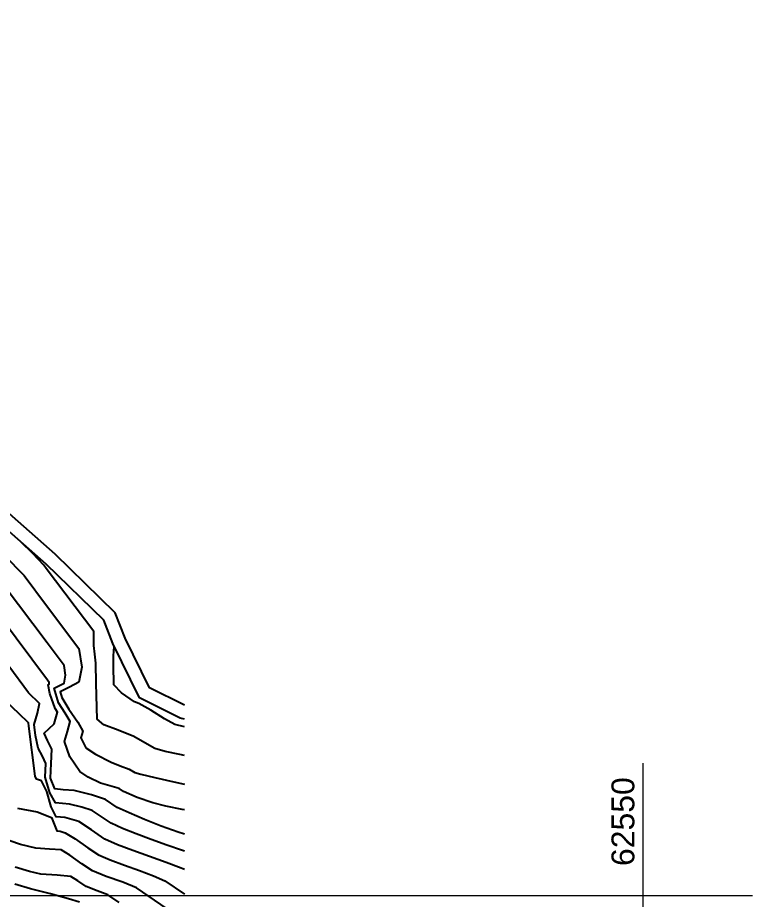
# Model space of a CAD drawing. Header units: metres. Extents: x 62264 to 62602, y 108404 to 109101.
# Drawn here: x 62513 to 62556.5, y 108649.8 to 108701.8 of the extents above; entities that cross this region are included whole.
import ezdxf
from ezdxf.enums import TextEntityAlignment as Align

# ---------------------------------------------------------------- set-up
doc = ezdxf.new("R2010")
doc.units = ezdxf.units.M
doc.header["$MEASUREMENT"] = 0
for name, color, linetype in [('coordinate', 2, 'Continuous'), ('curve livello 1m', 2, 'Continuous'), ('curve livello 5m', 7, 'Continuous'), ('Strade', 7, 'Continuous')]:
    doc.layers.add(name, color=color, linetype=linetype)
doc.styles.add('ARIAL', font='arial.ttf')

msp = doc.modelspace()

# ---------------------------------------------------------------- linework, layer by layer
at = {"layer": 'coordinate', "linetype": 'Continuous', "lineweight": 0}
for p, q in [((62550, 108657.803), (62550, 108403.974)), ((62340.187, 108650), (62556.466, 108650))]:
    msp.add_line(p, q, dxfattribs=at)
at = {"layer": 'curve livello 1m', "flags": 128}
for points in [[(62511.068, 108671.278), (62513.426, 108668.886), (62514.757, 108667.116), (62516.673, 108664.583), (62516.834, 108663.483), (62516.673, 108662.597), (62516.102, 108662.306), (62515.564, 108662.021), (62515.662, 108661.692), (62516.079, 108661.003), (62516.608, 108660.231), (62516.892, 108659.706), (62516.779, 108659.307), (62517.084, 108658.709), (62517.642, 108658.349), (62518.578, 108657.862), (62519.113, 108657.654), (62519.64, 108657.45), (62519.977, 108657.253), (62520.336, 108657.16), (62521.158, 108656.964), (62522.276, 108656.703), (62522.9, 108656.561)], [(62522.9, 108658.264), (62522.639, 108658.319), (62521.763, 108658.506), (62521.156, 108658.676), (62521.156, 108658.676), (62520.573, 108659.012), (62519.922, 108659.395), (62519.922, 108659.395), (62518.979, 108659.755), (62518.149, 108660.082), (62518.149, 108660.082), (62517.747, 108660.407), (62517.694, 108662.525), (62517.673, 108663.717), (62517.612, 108664.246), (62517.553, 108664.759), (62517.553, 108664.759), (62517.553, 108665.585), (62514.73, 108669.317), (62514.596, 108669.495), (62513.94, 108670.195), (62513.249, 108670.861)], [(62522.9, 108655.049), (62522.779, 108655.072), (62521.811, 108655.265), (62521.029, 108655.459), (62521.029, 108655.459), (62520.11, 108655.786), (62519.305, 108656.136), (62519.305, 108656.136), (62519.039, 108656.313), (62518.503, 108656.468), (62517.939, 108656.627), (62517.939, 108656.627), (62517.207, 108656.99), (62516.718, 108657.319), (62516.718, 108657.319), (62516.134, 108658.189), (62515.819, 108659.087), (62515.819, 108659.087), (62515.989, 108659.681), (62516.151, 108660.263), (62516.151, 108660.263), (62515.851, 108660.765), (62515.466, 108661.37), (62515.466, 108661.37), (62515.208, 108662.232), (62515.793, 108662.536), (62515.878, 108663.002), (62515.793, 108663.582), (62515.793, 108663.582), (62514.783, 108664.916), (62512.257, 108668.277)], [(62522.9, 108653.612), (62522.535, 108653.732), (62521.537, 108654.095), (62520.534, 108654.489), (62519.631, 108654.872), (62518.937, 108655.201), (62518.937, 108655.201), (62518.245, 108655.661), (62517.412, 108655.944), (62516.391, 108656.191), (62516.391, 108656.191), (62515.739, 108656.24), (62515.245, 108656.29), (62515.245, 108656.29), (62514.987, 108656.932), (62515.035, 108657.797), (62515.076, 108658.637), (62514.813, 108659.145), (62514.615, 108659.579), (62514.615, 108659.579), (62515.215, 108660.128), (62515.411, 108660.821), (62515.271, 108661.047), (62514.946, 108661.917), (62514.853, 108662.443), (62514.853, 108662.443), (62514.912, 108662.474), (62514.912, 108662.58), (62514.81, 108662.716), (62511.087, 108667.668)], [(62522.9, 108651.522), (62522.716, 108651.606), (62521.818, 108651.949), (62520.833, 108652.3), (62519.846, 108652.651), (62518.94, 108652.996), (62518.201, 108653.331), (62518.201, 108653.331), (62517.404, 108653.865), (62516.658, 108654.357), (62516.658, 108654.357), (62515.836, 108654.592), (62515.327, 108654.636), (62515.024, 108655.236), (62514.772, 108656.132), (62514.465, 108656.777), (62514.465, 108656.777), (62514.166, 108656.868), (62514.092, 108657.051), (62513.709, 108659.987), (62513.68, 108660.197), (62513.121, 108660.74), (62512.404, 108661.407)], [(62513.029, 108655.152), (62514.197, 108654.929), (62515.047, 108654.606), (62515.369, 108653.809), (62515.558, 108653.793), (62515.864, 108653.706), (62516.454, 108653.336), (62517.186, 108652.812), (62517.833, 108652.396), (62518.513, 108652.095), (62519.354, 108651.783), (62520.247, 108651.467), (62521.083, 108651.157), (62521.752, 108650.858), (62522.9, 108650.079)], [(62523.642, 108648.011), (62520.062, 108650.442), (62519.258, 108650.776), (62518.28, 108651.124), (62517.465, 108651.461), (62517.465, 108651.461), (62516.838, 108651.869), (62516.131, 108652.377), (62515.624, 108652.685), (62515.624, 108652.685), (62514.937, 108652.74), (62514.125, 108652.791), (62514.125, 108652.791), (62513.211, 108653.003), (62512.578, 108653.227)], [(62519.04, 108649.58), (62518.373, 108650.026), (62518.373, 108650.026), (62517.738, 108650.275), (62517.097, 108650.526), (62517.097, 108650.526), (62516.612, 108650.854), (62516.193, 108651.127), (62516.193, 108651.127), (62515.381, 108651.192), (62514.417, 108651.253), (62514.417, 108651.253), (62513.752, 108651.417), (62512.91, 108651.671)]]:
    msp.add_lwpolyline(points, dxfattribs=at)
at = {"layer": 'curve livello 5m', "flags": 128}
for points in [[(62522.9, 108652.606), (62522.796, 108652.645), (62521.865, 108652.974), (62520.932, 108653.304), (62520.042, 108653.632), (62519.239, 108653.953), (62518.569, 108654.266), (62517.992, 108654.652), (62517.451, 108655.009), (62516.85, 108655.213), (62516.113, 108655.391), (62515.286, 108655.463), (62514.941, 108656.052), (62514.674, 108656.983), (62514.715, 108657.784), (62514.507, 108658.218), (62514.268, 108658.698), (62514.095, 108659.441), (62514.029, 108660.098), (62514.214, 108660.769), (62514.348, 108661.336), (62513.681, 108661.969), (62510.183, 108666.687)], [(62522.9, 108659.965), (62522.334, 108660.098), (62521.727, 108660.431), (62520.914, 108660.934), (62520.203, 108661.34), (62519.949, 108661.438), (62519.179, 108661.973), (62518.722, 108662.431), (62518.722, 108662.448), (62518.702, 108663.587), (62518.72, 108664.147), (62518.751, 108664.707)], [(62516.708, 108649.598), (62516.054, 108649.805), (62514.979, 108650.086), (62513.811, 108650.389), (62512.877, 108650.659)]]:
    msp.add_lwpolyline(points, dxfattribs=at)
at = {"layer": 'Strade', "linetype": 'Continuous', "flags": 128}
for points in [[(62522.9, 108661.238), (62520.848, 108662.261), (62519.403, 108665.193), (62518.818, 108666.699), (62515.27, 108670.151), (62511.874, 108673.133), (62505.133, 108678.494), (62500.378, 108681.944), (62492.196, 108686.644), (62483.788, 108690.227), (62474.728, 108693.007), (62466.963, 108694.878), (62460.07, 108696.526), (62455.747, 108698.968), (62453.189, 108700.302), (62450.107, 108701.841)], [(62522.9, 108660.411), (62522.644, 108660.472), (62520.25, 108661.665), (62518.67, 108664.871), (62518.135, 108666.247), (62514.727, 108669.563), (62511.361, 108672.519), (62504.649, 108677.857), (62499.943, 108681.272), (62491.839, 108685.927), (62483.513, 108689.475), (62474.517, 108692.235), (62466.776, 108694.1), (62459.774, 108695.774), (62455.365, 108698.265), (62452.825, 108699.589), (62449.631, 108701.185)]]:
    msp.add_lwpolyline(points, dxfattribs=at)

# ---------------------------------------------------------------- texts
at = {"layer": 'coordinate', "color": 1, "style": 'ARIAL'}
msp.add_text('62550', height=1.35, rotation=90, dxfattribs=at).set_placement((62549.49, 108656.98), align=Align.RIGHT)

doc.saveas('drawing.dxf')
